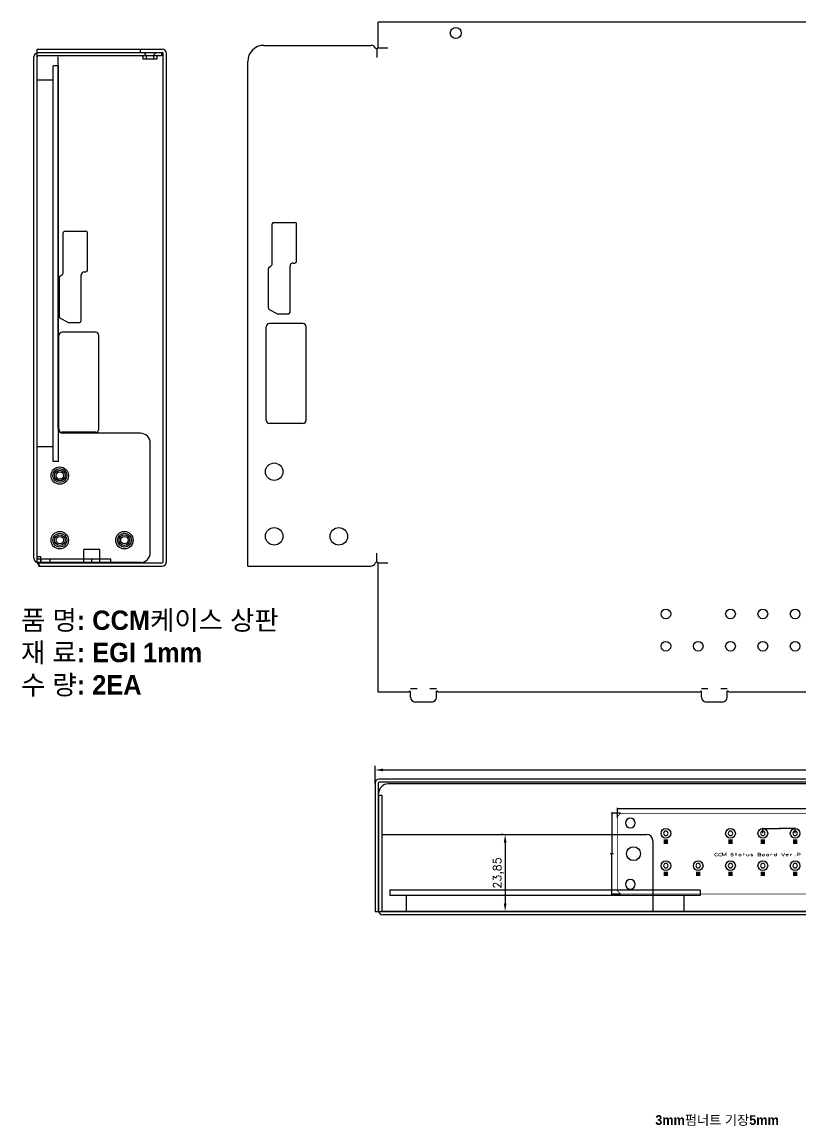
# Model space of a CAD drawing. Extents: x 183 to 1008, y 302 to 1008.
# Drawn here: x 255.7 to 496.7, y 666.1 to 1007.8 of the extents above; entities that cross this region are included whole.
import ezdxf

# ---------------------------------------------------------------- set-up
doc = ezdxf.new("R2010")
doc.units = 0
doc.layers.get('0').update_dxf_attribs({"linetype": 'CONTINUOUS'})
doc.layers.get('DEFPOINTS').update_dxf_attribs({"linetype": 'CONTINUOUS'})
for name, color, linetype in [('LAYER0000', 7, 'CONTINUOUS'), ('MASK_BOTTOM_ART', 5, 'CONTINUOUS'), ('SILK_BOTTOM_ART', 12, 'CONTINUOUS')]:
    doc.layers.add(name, color=color, linetype=linetype)
doc.styles.get("Standard").update_dxf_attribs({"font": 'txt.shx', "bigfont": 'whgtxt.shx'})
doc.dimstyles.new('ISO-25', dxfattribs={"dimtxt": 2.5, "dimasz": 2.5, "dimexe": 1.25, "dimexo": 0.625, "dimtad": 1, "dimtxsty": 'STANDARD', "dimcen": 2.5, "dimazin": 3, "dimtfac": 1, "dimtmove": 0, "dimatfit": 3})
doc.dimstyles.get("Standard").update_dxf_attribs({"dimtxt": 0.18, "dimasz": 0.18, "dimexe": 0.18, "dimexo": 0.0625, "dimgap": 0.09, "dimtad": 0, "dimtih": 1, "dimtoh": 1, "dimdec": 4, "dimzin": 0, "dimtxsty": 'STANDARD', "dimcen": 0.09, "dimazin": 3, "dimtfac": 1, "dimtdec": 4, "dimtofl": 0, "dimtmove": 0, "dimatfit": 3, "dimtolj": 1, "dimtzin": 0})

# ---------------------------------------------------------------- blocks, each defined once
blk = doc.blocks.new('*D58')
at = {"color": 0}
for p, q in [((364.92, 772.03), (364.92, 777.52)), ((367.42, 776.27), (662.42, 776.27)), ((664.92, 772.03), (664.92, 777.52))]:
    blk.add_line(p, q, dxfattribs=at)
for points in [[(367.42, 776.69), (367.42, 775.85), (364.92, 776.27)], [(662.42, 776.69), (662.42, 775.85), (664.92, 776.27)]]:
    blk.add_solid(points, dxfattribs=at)
at = {"layer": 'DEFPOINTS', "color": 0}
for p in [(664.92, 776.27), (364.92, 771.4), (664.92, 771.4)]:
    blk.add_point(p, dxfattribs=at)
at = {"color": 0, "insert": (514.92, 778.15), "char_height": 2.5, "attachment_point": 5}
blk.add_mtext('300', dxfattribs=at)
blk = doc.blocks.new('ROUND_335')
blk.add_circle((0, 0), 1.5)
blk = doc.blocks.new('ROUND_14')
blk.add_circle((0, 0), 0.7)
blk = doc.blocks.new('SQUARE_29')
blk.add_solid([(0.7, 0.7), (0.7, -0.7), (-0.7, 0.7), (-0.7, -0.7)])
blk = doc.blocks.new('*D51')
at = {"color": 0, "linetype": 'CONTINUOUS'}
for p, q in [((484.92, 756.7), (484.92, 758.32)), ((485.1, 758.14), (489.39, 758.14)), ((494.74, 758.14), (490.44, 758.14)), ((494.92, 756.7), (494.92, 758.32))]:
    blk.add_line(p, q, dxfattribs=at)
for points in [[(485.1, 758.17), (485.1, 758.11), (484.92, 758.14)], [(494.74, 758.17), (494.74, 758.11), (494.92, 758.14)]]:
    blk.add_solid(points, dxfattribs=at)
at = {"layer": 'DEFPOINTS', "color": 0, "linetype": 'CONTINUOUS'}
for p in [(484.92, 758.14), (484.92, 756.63), (494.92, 756.63)]:
    blk.add_point(p, dxfattribs=at)
at = {"color": 0, "linetype": 'CONTINUOUS', "insert": (489.92, 758.14), "char_height": 0.18, "attachment_point": 5}
blk.add_mtext('\\A1;10.0000', dxfattribs=at)
blk = doc.blocks.new('*D52')
at = {"color": 0, "linetype": 'CONTINUOUS'}
for p, q in [((440.85, 762.86), (437.97, 762.86)), ((438.15, 762.68), (438.15, 750.54)), ((438.15, 738.04), (438.15, 750.18)), ((440.85, 737.86), (437.97, 737.86))]:
    blk.add_line(p, q, dxfattribs=at)
for points in [[(438.12, 762.68), (438.18, 762.68), (438.15, 762.86)], [(438.12, 738.04), (438.18, 738.04), (438.15, 737.86)]]:
    blk.add_solid(points, dxfattribs=at)
at = {"layer": 'DEFPOINTS', "color": 0, "linetype": 'CONTINUOUS'}
for p in [(440.92, 762.86), (438.15, 737.86), (440.92, 737.86)]:
    blk.add_point(p, dxfattribs=at)
at = {"color": 0, "linetype": 'CONTINUOUS', "insert": (438.15, 750.36), "char_height": 0.18, "attachment_point": 5}
blk.add_mtext('\\A1;25.0000', dxfattribs=at)
blk = doc.blocks.new('*D53')
at = {"color": 0, "linetype": 'CONTINUOUS'}
for p, q in [((439.92, 761.43), (439.92, 764.5)), ((440.1, 764.32), (514.3, 764.32)), ((589.74, 764.32), (515.53, 764.32)), ((589.92, 761.43), (589.92, 764.5))]:
    blk.add_line(p, q, dxfattribs=at)
for points in [[(440.1, 764.35), (440.1, 764.29), (439.92, 764.32)], [(589.74, 764.35), (589.74, 764.29), (589.92, 764.32)]]:
    blk.add_solid(points, dxfattribs=at)
at = {"layer": 'DEFPOINTS', "color": 0, "linetype": 'CONTINUOUS'}
for p in [(589.92, 764.32), (439.92, 761.37), (589.92, 761.37)]:
    blk.add_point(p, dxfattribs=at)
at = {"color": 0, "linetype": 'CONTINUOUS', "insert": (514.92, 764.32), "char_height": 0.18, "attachment_point": 5}
blk.add_mtext('\\A1;150.0000', dxfattribs=at)
blk = doc.blocks.new('*D62')
at = {"color": 0}
for p, q in [((404.55, 756.3), (403.93, 756.3)), ((405.18, 753.8), (405.18, 734.96)), ((404.55, 732.46), (403.93, 732.46))]:
    blk.add_line(p, q, dxfattribs=at)
for points in [[(404.76, 753.8), (405.6, 753.8), (405.18, 756.3)], [(404.76, 734.96), (405.6, 734.96), (405.18, 732.46)]]:
    blk.add_solid(points, dxfattribs=at)
at = {"layer": 'DEFPOINTS', "color": 0}
for p in [(405.18, 756.3), (405.18, 732.46), (405.18, 732.46)]:
    blk.add_point(p, dxfattribs=at)
at = {"color": 0, "insert": (403.1, 744.38), "char_height": 2.5, "attachment_point": 5, "rotation": 90}
blk.add_mtext('23,85', dxfattribs=at)

msp = doc.modelspace()

# ---------------------------------------------------------------- linework, layer by layer
for p, q in [((365.91635, 1000.13004), (365.91635, 1007.80342)), ((260.36553, 999.40532), (299.06553, 999.40532)), ((260.36553, 840.70532), (260.36553, 999.40532)), ((292.36553, 998.40532), (292.36553, 999.40532)), ((292.36553, 998.40532), (299.06553, 998.40532)), ((299.36553, 840.70532), (299.36553, 998.10532)), ((300.36553, 840.70532), (300.36553, 998.10532)), ((330.51635, 1000.60342), (363.69995, 1000.60342)), ((293.11553, 997.10532), (293.11553, 996.30532)), ((294.11553, 997.20532), (294.11553, 996.30532)), ((296.41553, 997.20532), (296.41553, 996.30532)), ((297.41553, 997.10532), (297.41553, 996.30532)), ((325.51635, 839.40532), (325.51635, 995.60342)), ((265.36553, 989.80532), (260.36743, 989.80532)), ((333.11635, 933.06039), (333.11635, 945.30532)), ((333.61635, 945.80532), (340.11635, 945.80532)), ((340.61635, 933.70532), (340.61635, 945.30532)), ((268.46553, 930.36039), (268.46553, 942.60532)), ((268.96553, 943.10532), (275.46553, 943.10532)), ((275.96553, 931.00532), (275.96553, 942.60532)), ((339.61635, 933.20532), (340.11635, 933.20532)), ((274.96553, 930.50532), (275.46553, 930.50532)), ((331.91635, 919.29952), (331.91635, 931.51112)), ((332.17353, 931.9482), (332.602, 932.18623)), ((338.61635, 918.00532), (338.61635, 932.20532)), ((267.26553, 916.59952), (267.26553, 928.81112)), ((267.52271, 929.2482), (267.95117, 929.48623)), ((273.96553, 915.30532), (273.96553, 929.50532)), ((267.52271, 916.16244), (269.85227, 914.86824)), ((332.17353, 918.86244), (334.5031, 917.56824)), ((334.74592, 917.50532), (338.11635, 917.50532)), ((270.09509, 914.80532), (273.46553, 914.80532)), ((331.21635, 884.50532), (331.21635, 913.50532)), ((342.61635, 914.50532), (332.21635, 914.50532)), ((343.61635, 884.50532), (343.61635, 913.50532)), ((267.06553, 881.80532), (267.06553, 910.80532)), ((278.46553, 911.80532), (268.06553, 911.80532)), ((279.46553, 881.80532), (279.46553, 910.80532)), ((342.61635, 883.50532), (332.21635, 883.50532)), ((278.46553, 880.80532), (268.06553, 880.80532)), ((265.36553, 876.30532), (260.36743, 876.30532)), ((260.36553, 842.40532), (261.36553, 842.40532)), ((260.36553, 840.70532), (260.36553, 840.79998)), ((261.36553, 842.40532), (261.36553, 840.70532)), ((261.46553, 841.50532), (261.46553, 841.39759)), ((261.46553, 841.30732), (261.46553, 841.15342)), ((261.46553, 841.05393), (261.46553, 840.90003)), ((261.46553, 840.81022), (261.46553, 840.65631)), ((260.86553, 840.40532), (260.86553, 839.40532)), ((260.86553, 840.40532), (299.06553, 840.40532)), ((260.86553, 839.40532), (299.06553, 839.40532)), ((261.46553, 840.58434), (261.46553, 840.50532)), ((325.51635, 839.40532), (363.59518, 839.40532)), ((365.91635, 800.40532), (365.91635, 840.0787)), ((374.91635, 800.40532), (365.91635, 800.40532)), ((375.63493, 800.70988), (375.91635, 800.70988)), ((375.91635, 798.80532), (375.91635, 800.70988)), ((383.91635, 798.80532), (383.91635, 800.70988)), ((384.19778, 800.70988), (383.91635, 800.70988)), ((464.91635, 800.40532), (384.91635, 800.40532)), ((465.63493, 800.70988), (465.91635, 800.70988)), ((465.91635, 798.80532), (465.91635, 800.70988)), ((474.19778, 800.70988), (473.91635, 800.70988)), ((473.91635, 798.80532), (473.91635, 800.70988)), ((554.91635, 800.40532), (474.91635, 800.40532)), ((382.41635, 797.30532), (377.41635, 797.30532)), ((472.41635, 797.30532), (467.41635, 797.30532)), ((663.61635, 773.45523), (366.21635, 773.45523)), ((663.61635, 772.45523), (366.21635, 772.45523)), ((364.91635, 772.15523), (364.91635, 732.45523)), ((365.91635, 772.15523), (365.91635, 732.45523)), ((367.01635, 756.30133), (448.91635, 756.30133)), ((450.91635, 754.30133), (450.91635, 732.45523)), ((374.51635, 737.45523), (374.51635, 732.45523)), ((460.51635, 737.45523), (460.51635, 732.45523)), ((364.91635, 732.45523), (664.91635, 732.45523))]:
    msp.add_line(p, q)
at = {"color": 3}
for p, q in [((365.51635, 999.63018), (365.51635, 996.80342)), ((365.79493, 999.80342), (368.91635, 999.80342)), ((365.51635, 840.57856), (365.51635, 843.40532)), ((365.79493, 840.40532), (368.91635, 840.40532)), ((375.91635, 801.40532), (375.91635, 801.40532)), ((377.91635, 801.40532), (375.91635, 801.40532)), ((383.91635, 801.40532), (381.91635, 801.40532)), ((467.91635, 801.40532), (465.91635, 801.40532)), ((473.91635, 801.40532), (471.91635, 801.40532))]:
    msp.add_line(p, q, dxfattribs=at)
at = {"color": 1}
for p, q in [((265.36553, 871.80532), (265.36553, 994.30532)), ((266.96553, 871.80532), (266.96553, 994.30532))]:
    msp.add_line(p, q, dxfattribs=at)
at = {"color": 0}
msp.add_circle((389.91635, 1004.40342), 1.7002, dxfattribs=at)
for centre, radius in [((267.36743, 867.40532), 2.7), ((267.36743, 867.40532), 2.15), ((267.36743, 867.40532), 1.65), ((267.36743, 867.40532), 1.15), ((333.71826, 868.60532), 2.7), ((333.71826, 848.60532), 2.7), ((353.71826, 848.60532), 2.7), ((267.36743, 847.40532), 2.7), ((267.36743, 847.40532), 2.15), ((267.36743, 847.40532), 1.65), ((267.36743, 847.40532), 1.15), ((287.36743, 847.40532), 2.7), ((287.36743, 847.40532), 2.15), ((287.36743, 847.40532), 1.65), ((287.36743, 847.40532), 1.15), ((454.91635, 824.58391), 1.5), ((474.91635, 824.58391), 1.5), ((484.91635, 824.58391), 1.5), ((494.91635, 824.58391), 1.5), ((454.91635, 814.58391), 1.5), ((464.91635, 814.58391), 1.5), ((474.91635, 814.58391), 1.5), ((484.91635, 814.58391), 1.5), ((494.91635, 814.58391), 1.5), ((454.91635, 756.63383), 1.5), ((474.91635, 756.63383), 1.5), ((484.91635, 756.63383), 1.5), ((494.91635, 756.63383), 1.5), ((454.91635, 746.63383), 1.5), ((464.91635, 746.63383), 1.5), ((474.91635, 746.63383), 1.5), ((484.91635, 746.63383), 1.5), ((494.91635, 746.63383), 1.5)]:
    msp.add_circle(centre, radius)
at = {"linetype": 'CONTINUOUS'}
msp.add_circle((444.91635, 750.36383), 2.15, dxfattribs=at)
for centre, radius, start, end in [((293.01553, 997.20532), 1.1, 0, 90), ((297.51553, 997.20532), 1.1, 90, 180), ((299.06553, 998.10532), 1.3, 0, 90), ((299.06553, 998.10532), 0.3, 0, 90), ((330.51635, 995.60342), 5, 90, 180), ((363.69995, 999.10342), 1.5, 30.884733, 90), ((365.41635, 1000.13004), 0.5, 210.884733, 0), ((292.91553, 997.10532), 0.2, 0, 90), ((297.61553, 997.10532), 0.2, 90, 180), ((333.61635, 945.30532), 0.5, 90, 180), ((340.11635, 945.30532), 0.5, 0, 90), ((268.96553, 942.60532), 0.5, 90, 180), ((275.46553, 942.60532), 0.5, 0, 90), ((332.11635, 933.06039), 1, 299.0546041, 0), ((339.61635, 932.20532), 1, 90, 180), ((340.11635, 933.70532), 0.5, 270, 0), ((267.46553, 930.36039), 1, 299.0546041, 0), ((274.96553, 929.50532), 1, 90, 180), ((275.46553, 931.00532), 0.5, 270, 0), ((332.41635, 931.51112), 0.5, 119.0546041, 180), ((267.76553, 928.81112), 0.5, 119.0546041, 180), ((332.41635, 919.29952), 0.5, 180, 240.9453959), ((267.76553, 916.59952), 0.5, 180, 240.9453959), ((334.74592, 918.00532), 0.5, 240.9453959, 270), ((338.11635, 918.00532), 0.5, 270, 0), ((270.09509, 915.30532), 0.5, 240.9453959, 270), ((273.46553, 915.30532), 0.5, 270, 0), ((332.21635, 913.50532), 1, 90, 180), ((342.61635, 913.50532), 1, 0, 90), ((268.06553, 910.80532), 1, 90, 180), ((278.46553, 910.80532), 1, 0, 90), ((268.06553, 881.80532), 1, 180, 270), ((278.46553, 881.80532), 1, 270, 0), ((332.21635, 884.50532), 1, 180, 270), ((342.61635, 884.50532), 1, 270, 0), ((261.66553, 840.70532), 1.3, 180, 270), ((261.66553, 840.70532), 0.3, 180, 270), ((299.06553, 840.70532), 1.3, 270, 0), ((299.06553, 840.70532), 0.3, 270, 0), ((363.59518, 840.90532), 1.5, 270, 335.5869026), ((365.41635, 840.0787), 0.5, 0, 155.5869026), ((374.91635, 801.40532), 1, 270, 315.9373023), ((384.91635, 801.40532), 1, 224.0626977, 270), ((464.91635, 801.40532), 1, 270, 315.9373023), ((474.91635, 801.40532), 1, 224.0626977, 270), ((377.41635, 798.80532), 1.5, 180, 270), ((382.41635, 798.80532), 1.5, 270, 360), ((467.41635, 798.80532), 1.5, 180, 270), ((472.41635, 798.80532), 1.5, 270, 360), ((366.21635, 772.15523), 1.3, 90, 180), ((366.21635, 772.15523), 0.3, 90, 180), ((448.91635, 754.30133), 2, 0, 90)]:
    msp.add_arc(centre, radius, start, end)
at = {"layer": 'LAYER0000', "linetype": 'CONTINUOUS'}
msp.add_line((663.91635, 1007.80342), (365.91635, 1007.80342), dxfattribs=at)
at = {"layer": 'LAYER0000', "color": 3, "linetype": 'CONTINUOUS'}
for p, q in [((293.01553, 998.30532), (260.66553, 998.30532)), ((298.86743, 998.30532), (293.01553, 998.30532)), ((298.86743, 998.30532), (298.86743, 997.30532)), ((259.36743, 841.80532), (259.36743, 997.00532)), ((260.36743, 841.80532), (260.36743, 997.00532)), ((292.91553, 997.30532), (260.66553, 997.30532)), ((266.86743, 882.00532), (266.86743, 997.00532)), ((297.61553, 997.30532), (292.91553, 997.30532)), ((297.41553, 996.30532), (293.11553, 996.30532)), ((298.86743, 997.30532), (297.61553, 997.30532)), ((292.36553, 880.50532), (268.36743, 880.50532)), ((295.36553, 843.50532), (295.36553, 877.50532)), ((274.77743, 840.50532), (274.77743, 844.50532)), ((279.77743, 844.50532), (274.77743, 844.50532)), ((279.77743, 840.50532), (279.77743, 844.50532)), ((283.21743, 841.50532), (260.66743, 841.50532)), ((264.36743, 840.50532), (264.36743, 841.50532)), ((277.27743, 840.50532), (277.27743, 841.50532)), ((283.21743, 840.50532), (283.21743, 841.50532)), ((292.36553, 840.50532), (260.66553, 840.50532)), ((660.81635, 771.95523), (369.01635, 771.95523)), ((366.01635, 768.45523), (366.01635, 732.75523)), ((366.01635, 768.45523), (367.01635, 768.45523)), ((366.21635, 768.45523), (367.01635, 768.45523)), ((367.01635, 768.45523), (367.01635, 732.75523)), ((662.51635, 732.45523), (367.31635, 732.45523)), ((662.51635, 731.45523), (367.31635, 731.45523))]:
    msp.add_line(p, q, dxfattribs=at)
at = {"layer": 'LAYER0000', "color": 1, "linetype": 'CONTINUOUS'}
for p, q in [((266.96553, 994.30532), (265.36553, 994.30532)), ((266.96553, 871.80532), (265.36553, 871.80532)), ((465.51635, 739.05523), (369.51635, 739.05523)), ((369.51635, 739.05523), (369.51635, 737.45523)), ((465.51635, 739.05523), (465.51635, 737.45523)), ((465.51635, 737.45523), (369.51635, 737.45523))]:
    msp.add_line(p, q, dxfattribs=at)
at = {"layer": 'LAYER0000', "color": 3, "linetype": 'CONTINUOUS'}
for centre, radius, start, end in [((260.66743, 997.00532), 1.3, 90, 180), ((260.66743, 997.00532), 0.3, 90, 180), ((268.36743, 882.00532), 1.5, 180, 270), ((292.36553, 877.50532), 3, 0, 90), ((260.66743, 841.80532), 1.3, 180, 270), ((260.66743, 841.80532), 0.3, 180, 270), ((292.36553, 843.50532), 3, 270, 0), ((369.01635, 768.95523), 3, 90, 180), ((367.31635, 732.75523), 1.3, 180, 270), ((367.31635, 732.75523), 0.3, 180, 270)]:
    msp.add_arc(centre, radius, start, end, dxfattribs=at)
at = {"layer": 'MASK_BOTTOM_ART', "const_width": 0.2}
msp.add_lwpolyline([(589.91635, 740.61383), (589.91635, 738.86383), (588.91635, 737.86383), (440.91635, 737.86383), (439.91635, 738.86383), (439.91635, 761.86383), (440.91635, 762.86383), (588.91635, 762.86383), (589.91635, 761.86383), (589.91635, 740.61383)], dxfattribs=at)
at = {"layer": 'SILK_BOTTOM_ART', "const_width": 0.2}
for points in [[(589.91635, 740.61383), (589.91635, 738.86383), (588.91635, 737.86383), (440.91635, 737.86383), (439.91635, 738.86383), (439.91635, 761.86383), (440.91635, 762.86383), (588.91635, 762.86383), (589.91635, 761.86383), (589.91635, 740.61383)], [(470.95215, 750.44163), (470.83025, 750.48683), (470.68805, 750.51693), (470.52545, 750.51693), (470.34255, 750.47173), (470.20035, 750.39653), (470.09875, 750.30623), (470.01745, 750.15573), (469.99715, 750.02023), (470.03775, 749.88473), (470.09875, 749.79443), (470.22065, 749.70413), (470.36295, 749.64393), (470.50515, 749.61383), (470.64735, 749.61383), (470.78965, 749.64393), (470.91155, 749.68903), (471.01315, 749.74923)], [(472.17135, 750.44163), (472.04945, 750.48683), (471.90725, 750.51693), (471.74465, 750.51693), (471.56175, 750.47173), (471.41955, 750.39653), (471.31795, 750.30623), (471.23665, 750.15573), (471.21635, 750.02023), (471.25695, 749.88473), (471.31795, 749.79443), (471.43985, 749.70413), (471.58215, 749.64393), (471.72435, 749.61383), (471.86655, 749.61383), (472.00885, 749.64393), (472.13075, 749.68903), (472.23235, 749.74923)], [(472.41525, 749.61383), (472.41525, 750.51693), (472.94355, 749.76433), (473.47185, 750.51693), (473.47185, 749.61383)], [(474.95525, 749.73423), (475.11775, 749.65893), (475.30065, 749.61383), (475.46325, 749.61383), (475.62575, 749.65893), (475.74775, 749.73423), (475.80865, 749.83963), (475.76805, 749.94493), (475.66645, 750.03523), (475.48355, 750.09553), (475.23975, 750.12563), (475.09745, 750.18583), (475.03645, 750.29113), (475.07715, 750.39653), (475.17875, 750.47173), (475.32095, 750.51693), (475.46325, 750.51693), (475.60545, 750.48683), (475.72745, 750.41153)], [(476.31665, 750.21583), (476.88565, 750.21583)], [(476.60115, 750.51693), (476.60115, 749.61383)], [(478.18615, 750.11053), (478.10485, 750.17073), (477.98285, 750.20083), (477.84065, 750.21583), (477.69845, 750.18583), (477.57655, 750.12563), (477.49525, 750.03523), (477.45455, 749.91483), (477.49525, 749.79443), (477.57655, 749.70413), (477.69845, 749.64393), (477.84065, 749.61383), (477.98285, 749.62883), (478.10485, 749.67403), (478.18615, 749.73423)], [(478.18615, 749.61383), (478.18615, 750.21583)], [(478.75505, 750.21583), (479.32405, 750.21583)], [(479.03955, 750.51693), (479.03955, 749.61383)], [(479.91325, 750.21583), (479.91325, 749.79443), (479.99455, 749.68903), (480.11655, 749.62883), (480.25875, 749.61383), (480.40095, 749.62883), (480.52295, 749.68903), (480.60425, 749.79443)], [(480.60425, 749.61383), (480.60425, 750.21583)], [(481.17315, 749.71913), (481.27475, 749.65893), (481.41695, 749.61383), (481.53895, 749.61383), (481.66085, 749.64393), (481.74215, 749.68903), (481.78275, 749.74923), (481.76245, 749.83963), (481.68115, 749.88473), (481.31535, 749.97503), (481.23415, 750.08043), (481.27475, 750.15573), (481.35605, 750.20083), (481.47795, 750.21583), (481.59985, 750.20083), (481.72175, 750.15573)], [(484.07885, 750.09553), (484.16015, 750.14063), (484.22115, 750.21583), (484.26185, 750.32123), (484.22115, 750.41153), (484.13985, 750.47173), (483.99765, 750.51693), (483.44895, 750.51693), (483.44895, 749.61383), (484.11955, 749.61383), (484.26185, 749.67403), (484.34305, 749.76433), (484.38375, 749.86973), (484.34305, 749.97503), (484.22115, 750.06533), (484.07885, 750.09553), (483.44895, 750.09553)], [(485.13555, 749.61383), (485.01365, 749.62883), (484.89175, 749.68903), (484.81045, 749.79443), (484.76975, 749.91483), (484.81045, 750.03523), (484.89175, 750.14063), (485.01365, 750.20083), (485.13555, 750.21583), (485.25745, 750.20083), (485.37935, 750.14063), (485.46065, 750.03523), (485.48105, 749.91483), (485.46065, 749.79443), (485.37935, 749.68903), (485.25745, 749.62883), (485.13555, 749.61383)], [(486.72055, 750.11053), (486.63925, 750.17073), (486.51725, 750.20083), (486.37505, 750.21583), (486.23285, 750.18583), (486.11095, 750.12563), (486.02965, 750.03523), (485.98895, 749.91483), (486.02965, 749.79443), (486.11095, 749.70413), (486.23285, 749.64393), (486.37505, 749.61383), (486.51725, 749.62883), (486.63925, 749.67403), (486.72055, 749.73423)], [(486.72055, 749.61383), (486.72055, 750.21583)], [(487.28945, 750.09553), (487.39105, 750.15573), (487.49265, 750.20083), (487.63495, 750.21583), (487.73645, 750.20083), (487.85845, 750.15573)], [(487.28945, 749.61383), (487.28945, 750.21583)], [(489.15895, 749.74923), (489.07765, 749.67403), (488.95565, 749.62883), (488.81345, 749.61383), (488.65095, 749.64393), (488.52895, 749.71913), (488.44765, 749.80953), (488.42735, 749.91483), (488.44765, 750.02023), (488.52895, 750.11053), (488.65095, 750.18583), (488.81345, 750.21583), (488.95565, 750.20083), (489.05735, 750.17073), (489.15895, 750.11053)], [(489.15895, 750.51693), (489.15895, 749.61383)], [(490.72355, 750.51693), (491.23155, 749.61383), (491.73955, 750.51693)], [(492.14595, 750.02023), (492.79625, 750.02023), (492.73525, 750.12563), (492.63365, 750.18583), (492.49135, 750.21583), (492.34915, 750.20083), (492.22725, 750.15573), (492.14595, 750.05033), (492.10525, 749.96003), (492.10525, 749.86973), (492.14595, 749.77943), (492.24755, 749.68903), (492.36945, 749.62883), (492.51175, 749.61383), (492.65395, 749.64393), (492.79625, 749.73423)], [(493.38545, 750.09553), (493.48705, 750.15573), (493.58865, 750.20083), (493.73095, 750.21583), (493.83245, 750.20083), (493.95445, 750.15573)], [(493.38545, 749.61383), (493.38545, 750.21583)], [(494.88915, 749.58373), (494.84855, 749.59883), (494.84855, 749.62883), (494.88915, 749.64393), (494.92975, 749.62883), (494.92975, 749.59883), (494.88915, 749.58373)], [(495.70195, 749.61383), (495.70195, 750.51693), (496.18965, 750.51693), (496.35215, 750.47173), (496.47415, 750.36643), (496.51475, 750.24603), (496.47415, 750.12563), (496.37255, 750.03523), (496.18965, 749.99013), (495.70195, 749.99013)]]:
    msp.add_lwpolyline(points, dxfattribs=at)

# ---------------------------------------------------------------- block references
at = {"layer": 'MASK_BOTTOM_ART', "xscale": -1}
for name, p in [('ROUND_335', (443.91635, 759.86383)), ('ROUND_14', (454.91635, 756.63383)), ('ROUND_14', (474.91635, 756.63383)), ('ROUND_14', (484.91635, 756.63383)), ('ROUND_14', (494.91635, 756.63383)), ('SQUARE_29', (454.91635, 754.09383)), ('SQUARE_29', (474.91635, 754.09383)), ('SQUARE_29', (484.91635, 754.09383)), ('SQUARE_29', (494.91635, 754.09383)), ('ROUND_14', (454.91635, 746.63383)), ('ROUND_14', (464.91635, 746.63383)), ('ROUND_14', (474.91635, 746.63383)), ('ROUND_14', (484.91635, 746.63383)), ('ROUND_14', (494.91635, 746.63383)), ('ROUND_335', (443.91635, 740.86383)), ('SQUARE_29', (454.91635, 744.09383)), ('SQUARE_29', (464.91635, 744.09383)), ('SQUARE_29', (474.91635, 744.09383)), ('SQUARE_29', (484.91635, 744.09383)), ('SQUARE_29', (494.91635, 744.09383))]:
    msp.add_blockref(name, p, dxfattribs=at)

# ---------------------------------------------------------------- texts
at = {"attachment_point": 1}
for s, insert, char_height, width in [('{\\fHYGothic-Medium|b1|i0|c129|p18;품 명: CCM케이스 상판\\P재 료: EGI 1mm\\P수 량: 2EA}', (255.37934, 825.63182), 6, 100.1788564), ('{\\fHYGothic-Medium|b1|i0|c129|p18;3mm펌너트 기장5mm}', (451.62732, 669.39509), 3, 46.5690219)]:
    msp.add_mtext(s, dxfattribs=dict(at, insert=insert, char_height=char_height, width=width))

# ---------------------------------------------------------------- dimensions: what is measured, and where the dimension line sits
dim = msp.add_linear_dim(base=(664.91635, 776.27063), p1=(364.91635, 771.40352), p2=(664.91635, 771.40352), dimstyle='ISO-25', override={"dimfxl": 1.25})
dim.commit()
dim.dimension.update_dxf_attribs({"geometry": '*D58', "text_midpoint": (514.91635, 778.14563)})
at = {"linetype": 'CONTINUOUS'}
for base, p1, p2, angle, picture, middle in [((438.15046, 737.86383), (440.91635, 762.86383), (440.91635, 737.86383), 90, '*D52', (438.15046, 750.36383)), ((589.91635, 764.32012), (439.91635, 761.367), (589.91635, 761.367), 180, '*D53', (514.91635, 764.32012)), ((484.91635, 758.14288), (494.91635, 756.63383), (484.91635, 756.63383), 180, '*D51', (489.91635, 758.14288))]:
    dim = msp.add_linear_dim(base=base, p1=p1, p2=p2, angle=angle, dimstyle='STANDARD', dxfattribs=at)
    dim.commit()
    dim.dimension.update_dxf_attribs({"geometry": picture, "text_midpoint": middle})
dim = msp.add_linear_dim(base=(405.17844, 732.45523), p1=(405.17844, 756.30133), p2=(405.17844, 732.45523), angle=90, dimstyle='ISO-25')
dim.commit()
dim.dimension.update_dxf_attribs({"geometry": '*D62', "text_midpoint": (403.09511, 744.37828)})

doc.saveas('drawing.dxf')
